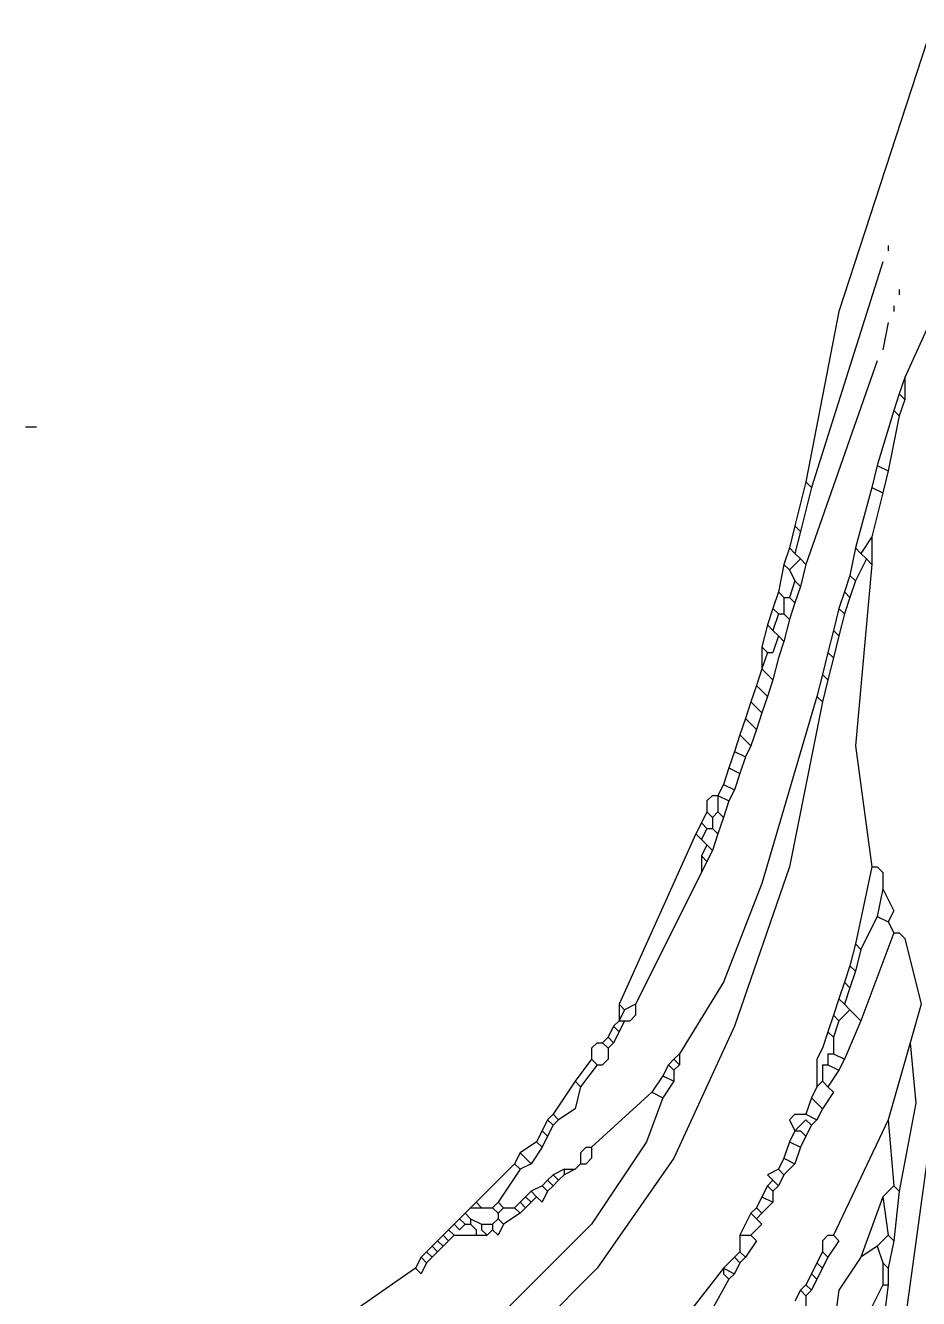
# Model space of a CAD drawing. Extents: x 48 to 798, y 36 to 754.
# Drawn here: x 207.5 to 370, y 443 to 674.5 of the extents above; entities that cross this region are included whole.
import ezdxf

# ---------------------------------------------------------------- set-up
doc = ezdxf.new("R2010")
doc.units = 0
doc.header["$MEASUREMENT"] = 0
doc.layers.add('Layer5', color=5, linetype='CONTINUOUS')

msp = doc.modelspace()

# ---------------------------------------------------------------- linework, layer by layer
at = {"layer": 'Layer5'}
for p, q in [((372.5, 674.5), (355.5, 622.5)), ((387.5, 654.5), (367.5, 610.5)), ((364.5, 634.5), (364.5, 633.5)), ((363.5, 631.5), (350.5, 590.5)), ((366.5, 626.5), (366.5, 625.5)), ((365.5, 623.5), (365.5, 622.5)), ((355.5, 622.5), (349.5, 591.5)), ((364.5, 620.5), (363.5, 615.5)), ((362.5, 613.5), (349.5, 576.5)), ((367.5, 610.5), (366.5, 607.5)), ((367.5, 610.5), (367.5, 606.5)), ((366.5, 607.5), (365.5, 604.5)), ((366.5, 607.5), (367.5, 606.5)), ((365.5, 604.5), (362.5, 594.5)), ((365.5, 604.5), (366.5, 603.5)), ((367.5, 606.5), (366.5, 603.5)), ((366.5, 603.5), (364.5, 593.5)), ((207.5, 601.5), (209.5, 601.5)), ((362.5, 594.5), (361.5, 590.5)), ((362.5, 594.5), (364.5, 593.5)), ((364.5, 593.5), (363.5, 589.5)), ((349.5, 591.5), (347.5, 583.5)), ((350.5, 590.5), (348.5, 582.5)), ((349.5, 591.5), (350.5, 590.5)), ((361.5, 590.5), (358.5, 579.5)), ((361.5, 590.5), (363.5, 589.5)), ((363.5, 589.5), (361.5, 581.5)), ((347.5, 583.5), (346.5, 579.5)), ((347.5, 583.5), (348.5, 582.5)), ((348.5, 582.5), (347.5, 578.5)), ((361.5, 581.5), (359.5, 578.5)), ((361.5, 581.5), (361.5, 576.5)), ((346.5, 579.5), (345.5, 576.5)), ((346.5, 579.5), (347.5, 578.5)), ((358.5, 579.5), (357.5, 574.5)), ((358.5, 579.5), (359.5, 578.5)), ((345.5, 576.5), (344.5, 571.5)), ((345.5, 576.5), (346.5, 575.5)), ((348.5, 577.5), (346.5, 575.5)), ((347.5, 578.5), (348.5, 577.5)), ((348.5, 577.5), (349.5, 576.5)), ((349.5, 576.5), (348.5, 572.5)), ((360.5, 577.5), (358.5, 573.5)), ((361.5, 576.5), (358.5, 543.5)), ((359.5, 578.5), (360.5, 577.5)), ((360.5, 577.5), (361.5, 576.5)), ((346.5, 575.5), (347.5, 573.5)), ((357.5, 574.5), (356.5, 571.5)), ((357.5, 574.5), (358.5, 573.5)), ((347.5, 573.5), (346.5, 570.5)), ((347.5, 573.5), (348.5, 572.5)), ((348.5, 572.5), (347.5, 569.5)), ((358.5, 573.5), (357.5, 570.5)), ((344.5, 571.5), (343.5, 568.5)), ((344.5, 571.5), (345.5, 570.5)), ((345.5, 570.5), (346.5, 570.5)), ((345.5, 570.5), (345.5, 567.5)), ((346.5, 570.5), (347.5, 569.5)), ((347.5, 569.5), (346.5, 566.5)), ((356.5, 571.5), (355.5, 568.5)), ((356.5, 571.5), (357.5, 570.5)), ((357.5, 570.5), (356.5, 567.5)), ((343.5, 568.5), (342.5, 565.5)), ((343.5, 568.5), (344.5, 567.5)), ((344.5, 567.5), (343.5, 564.5)), ((344.5, 567.5), (345.5, 567.5)), ((345.5, 567.5), (346.5, 566.5)), ((355.5, 568.5), (354.5, 564.5)), ((355.5, 568.5), (356.5, 567.5)), ((356.5, 567.5), (355.5, 563.5)), ((342.5, 565.5), (341.5, 561.5)), ((342.5, 565.5), (343.5, 564.5)), ((346.5, 566.5), (345.5, 562.5)), ((343.5, 564.5), (344.5, 563.5)), ((344.5, 563.5), (343.5, 560.5)), ((344.5, 563.5), (345.5, 562.5)), ((354.5, 564.5), (353.5, 560.5)), ((354.5, 564.5), (355.5, 563.5)), ((355.5, 563.5), (354.5, 559.5)), ((341.5, 561.5), (342.5, 560.5)), ((341.5, 561.5), (341.5, 557.5)), ((342.5, 560.5), (341.5, 557.5)), ((342.5, 560.5), (343.5, 560.5)), ((345.5, 562.5), (344.5, 559.5)), ((353.5, 560.5), (352.5, 556.5)), ((353.5, 560.5), (354.5, 559.5)), ((344.5, 559.5), (343.5, 555.5)), ((354.5, 559.5), (353.5, 555.5)), ((341.5, 557.5), (340.5, 554.5)), ((341.5, 557.5), (343.5, 555.5)), ((352.5, 556.5), (351.5, 552.5)), ((352.5, 556.5), (353.5, 555.5)), ((340.5, 554.5), (339.5, 551.5)), ((340.5, 554.5), (342.5, 552.5)), ((343.5, 555.5), (342.5, 552.5)), ((353.5, 555.5), (352.5, 551.5)), ((339.5, 551.5), (338.5, 548.5)), ((339.5, 551.5), (341.5, 549.5)), ((342.5, 552.5), (341.5, 549.5)), ((351.5, 552.5), (341.5, 518.5)), ((352.5, 551.5), (346.5, 521.5)), ((351.5, 552.5), (352.5, 551.5)), ((341.5, 549.5), (340.5, 546.5)), ((338.5, 548.5), (337.5, 545.5)), ((338.5, 548.5), (340.5, 546.5)), ((340.5, 546.5), (339.5, 543.5)), ((337.5, 545.5), (336.5, 542.5)), ((337.5, 545.5), (339.5, 543.5)), ((336.5, 542.5), (335.5, 539.5)), ((336.5, 542.5), (338.5, 541.5)), ((339.5, 543.5), (338.5, 541.5)), ((358.5, 543.5), (361.5, 521.5)), ((335.5, 539.5), (334.5, 536.5)), ((335.5, 539.5), (337.5, 538.5)), ((338.5, 541.5), (337.5, 538.5)), ((337.5, 538.5), (336.5, 535.5)), ((334.5, 536.5), (333.5, 534.5)), ((334.5, 536.5), (336.5, 535.5)), ((336.5, 535.5), (335.5, 533.5)), ((332.5, 534.5), (331.5, 533.5)), ((331.5, 533.5), (331.5, 531.5)), ((332.5, 534.5), (333.5, 534.5)), ((333.5, 534.5), (333.5, 531.5)), ((333.5, 534.5), (335.5, 533.5)), ((335.5, 533.5), (334.5, 530.5)), ((331.5, 531.5), (330.5, 529.5)), ((331.5, 531.5), (332.5, 530.5)), ((333.5, 531.5), (332.5, 530.5)), ((332.5, 530.5), (332.5, 528.5)), ((333.5, 531.5), (334.5, 530.5)), ((334.5, 530.5), (333.5, 527.5)), ((330.5, 529.5), (329.5, 527.5)), ((330.5, 529.5), (331.5, 528.5)), ((331.5, 528.5), (330.5, 526.5)), ((331.5, 528.5), (332.5, 528.5)), ((332.5, 528.5), (333.5, 527.5)), ((329.5, 527.5), (315.5, 496.5)), ((329.5, 527.5), (330.5, 526.5)), ((330.5, 526.5), (331.5, 525.5)), ((333.5, 527.5), (332.5, 524.5)), ((331.5, 525.5), (330.5, 523.5)), ((330.5, 523.5), (331.5, 522.5)), ((330.5, 523.5), (330.5, 520.5)), ((331.5, 525.5), (332.5, 524.5)), ((332.5, 524.5), (331.5, 522.5)), ((331.5, 522.5), (330.5, 520.5)), ((346.5, 521.5), (336.5, 492.5)), ((361.5, 521.5), (358.5, 507.5)), ((361.5, 521.5), (362.5, 521.5)), ((362.5, 521.5), (363.5, 520.5)), ((330.5, 520.5), (318.5, 496.5)), ((363.5, 520.5), (363.5, 517.5)), ((341.5, 518.5), (334.5, 500.5)), ((363.5, 517.5), (362.5, 512.5)), ((363.5, 517.5), (365.5, 513.5)), ((362.5, 512.5), (359.5, 506.5)), ((362.5, 512.5), (364.5, 511.5)), ((365.5, 513.5), (364.5, 511.5)), ((365.5, 509.5), (359.5, 493.5)), ((364.5, 511.5), (365.5, 509.5)), ((365.5, 509.5), (366.5, 509.5)), ((366.5, 509.5), (367.5, 508.5)), ((358.5, 507.5), (357.5, 503.5)), ((358.5, 507.5), (359.5, 506.5)), ((367.5, 508.5), (370.5, 496.5)), ((359.5, 506.5), (358.5, 502.5)), ((357.5, 503.5), (356.5, 500.5)), ((357.5, 503.5), (358.5, 502.5)), ((358.5, 502.5), (357.5, 499.5)), ((334.5, 500.5), (326.5, 487.5)), ((356.5, 500.5), (355.5, 497.5)), ((356.5, 500.5), (357.5, 499.5)), ((357.5, 499.5), (356.5, 496.5)), ((315.5, 496.5), (316.5, 495.5)), ((315.5, 496.5), (315.5, 493.5)), ((316.5, 495.5), (315.5, 493.5)), ((318.5, 496.5), (316.5, 495.5)), ((318.5, 496.5), (318.5, 494.5)), ((355.5, 497.5), (354.5, 494.5)), ((355.5, 497.5), (356.5, 496.5)), ((357.5, 495.5), (355.5, 493.5)), ((356.5, 496.5), (357.5, 495.5)), ((357.5, 495.5), (359.5, 493.5)), ((370.5, 496.5), (368.5, 489.5)), ((315.5, 493.5), (314.5, 492.5)), ((315.5, 493.5), (316.5, 493.5)), ((316.5, 493.5), (315.5, 491.5)), ((316.5, 493.5), (317.5, 493.5)), ((318.5, 494.5), (317.5, 493.5)), ((354.5, 494.5), (353.5, 491.5)), ((354.5, 494.5), (355.5, 493.5)), ((355.5, 493.5), (354.5, 490.5)), ((359.5, 493.5), (356.5, 486.5)), ((314.5, 492.5), (313.5, 490.5)), ((314.5, 492.5), (315.5, 491.5)), ((315.5, 491.5), (314.5, 489.5)), ((336.5, 492.5), (325.5, 468.5)), ((353.5, 491.5), (352.5, 488.5)), ((353.5, 491.5), (354.5, 490.5)), ((311.5, 489.5), (310.5, 488.5)), ((310.5, 488.5), (310.5, 486.5)), ((311.5, 489.5), (312.5, 489.5)), ((313.5, 490.5), (312.5, 489.5)), ((312.5, 489.5), (313.5, 488.5)), ((313.5, 490.5), (314.5, 489.5)), ((314.5, 489.5), (313.5, 488.5)), ((313.5, 488.5), (313.5, 486.5)), ((352.5, 488.5), (351.5, 486.5)), ((354.5, 490.5), (354.5, 487.5)), ((368.5, 489.5), (364.5, 475.5)), ((374.5, 489.5), (366.5, 431.5)), ((368.5, 489.5), (369.5, 478.5)), ((310.5, 486.5), (307.5, 482.5)), ((310.5, 486.5), (311.5, 485.5)), ((313.5, 486.5), (312.5, 485.5)), ((325.5, 486.5), (324.5, 485.5)), ((326.5, 487.5), (325.5, 486.5)), ((325.5, 486.5), (326.5, 485.5)), ((326.5, 487.5), (326.5, 485.5)), ((351.5, 486.5), (351.5, 481.5)), ((353.5, 487.5), (354.5, 487.5)), ((353.5, 487.5), (353.5, 485.5)), ((354.5, 487.5), (356.5, 486.5)), ((356.5, 486.5), (355.5, 484.5)), ((311.5, 485.5), (308.5, 481.5)), ((311.5, 485.5), (312.5, 485.5)), ((324.5, 485.5), (323.5, 483.5)), ((324.5, 485.5), (325.5, 484.5)), ((326.5, 485.5), (325.5, 484.5)), ((325.5, 484.5), (325.5, 482.5)), ((352.5, 485.5), (353.5, 485.5)), ((352.5, 485.5), (352.5, 482.5)), ((353.5, 485.5), (355.5, 484.5)), ((355.5, 484.5), (353.5, 481.5)), ((307.5, 482.5), (303.5, 476.5)), ((307.5, 482.5), (308.5, 481.5)), ((323.5, 483.5), (321.5, 480.5)), ((323.5, 483.5), (325.5, 482.5)), ((325.5, 482.5), (323.5, 479.5)), ((352.5, 482.5), (351.5, 481.5)), ((352.5, 482.5), (353.5, 481.5)), ((308.5, 481.5), (307.5, 477.5)), ((321.5, 480.5), (310.5, 470.5)), ((323.5, 479.5), (320.5, 471.5)), ((321.5, 480.5), (323.5, 479.5)), ((350.5, 479.5), (349.5, 476.5)), ((351.5, 481.5), (350.5, 479.5)), ((350.5, 479.5), (352.5, 477.5)), ((354.5, 480.5), (352.5, 477.5)), ((353.5, 481.5), (354.5, 480.5)), ((307.5, 477.5), (304.5, 475.5)), ((352.5, 477.5), (351.5, 475.5)), ((369.5, 478.5), (366.5, 462.5)), ((302.5, 475.5), (301.5, 473.5)), ((303.5, 476.5), (302.5, 475.5)), ((302.5, 475.5), (303.5, 474.5)), ((303.5, 476.5), (304.5, 475.5)), ((304.5, 475.5), (303.5, 474.5)), ((347.5, 476.5), (346.5, 475.5)), ((346.5, 475.5), (347.5, 473.5)), ((347.5, 476.5), (349.5, 476.5)), ((349.5, 475.5), (347.5, 473.5)), ((349.5, 476.5), (351.5, 475.5)), ((349.5, 475.5), (350.5, 474.5)), ((351.5, 475.5), (350.5, 474.5)), ((364.5, 475.5), (354.5, 454.5)), ((364.5, 475.5), (365.5, 463.5)), ((301.5, 473.5), (300.5, 471.5)), ((301.5, 473.5), (302.5, 472.5)), ((302.5, 472.5), (301.5, 470.5)), ((303.5, 474.5), (302.5, 472.5)), ((347.5, 473.5), (346.5, 471.5)), ((347.5, 473.5), (348.5, 473.5)), ((348.5, 473.5), (349.5, 472.5)), ((349.5, 472.5), (348.5, 470.5)), ((350.5, 474.5), (349.5, 472.5)), ((300.5, 471.5), (297.5, 469.5)), ((301.5, 470.5), (299.5, 467.5)), ((300.5, 471.5), (301.5, 470.5)), ((309.5, 470.5), (308.5, 469.5)), ((309.5, 470.5), (310.5, 470.5)), ((320.5, 471.5), (310.5, 456.5)), ((310.5, 470.5), (310.5, 468.5)), ((346.5, 471.5), (345.5, 468.5)), ((346.5, 471.5), (348.5, 470.5)), ((348.5, 470.5), (347.5, 467.5)), ((297.5, 469.5), (296.5, 467.5)), ((297.5, 469.5), (299.5, 467.5)), ((308.5, 469.5), (308.5, 467.5)), ((310.5, 468.5), (309.5, 467.5)), ((325.5, 468.5), (311.5, 448.5)), ((345.5, 468.5), (344.5, 466.5)), ((345.5, 468.5), (347.5, 467.5)), ((296.5, 467.5), (289.5, 460.5)), ((297.5, 466.5), (293.5, 460.5)), ((296.5, 467.5), (297.5, 466.5)), ((299.5, 467.5), (297.5, 466.5)), ((303.5, 465.5), (302.5, 464.5)), ((305.5, 466.5), (303.5, 465.5)), ((303.5, 465.5), (304.5, 464.5)), ((305.5, 465.5), (304.5, 464.5)), ((305.5, 466.5), (305.5, 465.5)), ((305.5, 466.5), (307.5, 466.5)), ((307.5, 466.5), (305.5, 465.5)), ((308.5, 467.5), (307.5, 466.5)), ((308.5, 467.5), (309.5, 467.5)), ((344.5, 466.5), (342.5, 465.5)), ((342.5, 465.5), (343.5, 464.5)), ((344.5, 466.5), (345.5, 465.5)), ((345.5, 465.5), (344.5, 463.5)), ((347.5, 467.5), (345.5, 465.5)), ((301.5, 463.5), (299.5, 462.5)), ((302.5, 464.5), (301.5, 463.5)), ((301.5, 463.5), (302.5, 462.5)), ((302.5, 464.5), (303.5, 463.5)), ((303.5, 463.5), (302.5, 462.5)), ((304.5, 464.5), (303.5, 463.5)), ((342.5, 463.5), (341.5, 461.5)), ((343.5, 464.5), (342.5, 463.5)), ((342.5, 463.5), (343.5, 462.5)), ((343.5, 464.5), (344.5, 463.5)), ((344.5, 463.5), (343.5, 462.5)), ((365.5, 463.5), (363.5, 461.5)), ((365.5, 463.5), (366.5, 462.5)), ((298.5, 461.5), (297.5, 460.5)), ((299.5, 462.5), (298.5, 461.5)), ((298.5, 461.5), (299.5, 460.5)), ((299.5, 462.5), (300.5, 461.5)), ((300.5, 461.5), (299.5, 460.5)), ((300.5, 461.5), (301.5, 460.5)), ((302.5, 462.5), (301.5, 460.5)), ((341.5, 461.5), (340.5, 459.5)), ((341.5, 461.5), (343.5, 460.5)), ((343.5, 462.5), (343.5, 460.5)), ((363.5, 461.5), (359.5, 450.5)), ((363.5, 461.5), (364.5, 454.5)), ((366.5, 462.5), (365.5, 453.5)), ((287.5, 458.5), (286.5, 457.5)), ((288.5, 459.5), (287.5, 458.5)), ((287.5, 458.5), (288.5, 457.5)), ((289.5, 460.5), (288.5, 459.5)), ((288.5, 459.5), (290.5, 459.5)), ((289.5, 460.5), (290.5, 459.5)), ((290.5, 459.5), (292.5, 459.5)), ((293.5, 460.5), (292.5, 459.5)), ((292.5, 459.5), (293.5, 458.5)), ((293.5, 460.5), (294.5, 459.5)), ((294.5, 459.5), (293.5, 458.5)), ((293.5, 458.5), (293.5, 457.5)), ((294.5, 459.5), (296.5, 459.5)), ((297.5, 458.5), (294.5, 456.5)), ((297.5, 460.5), (296.5, 459.5)), ((296.5, 459.5), (297.5, 458.5)), ((297.5, 460.5), (298.5, 459.5)), ((298.5, 459.5), (297.5, 458.5)), ((299.5, 460.5), (298.5, 459.5)), ((339.5, 458.5), (337.5, 454.5)), ((340.5, 459.5), (339.5, 458.5)), ((339.5, 458.5), (340.5, 457.5)), ((340.5, 459.5), (341.5, 458.5)), ((341.5, 458.5), (340.5, 457.5)), ((343.5, 460.5), (341.5, 458.5)), ((285.5, 456.5), (284.5, 455.5)), ((286.5, 457.5), (285.5, 456.5)), ((285.5, 456.5), (286.5, 455.5)), ((286.5, 457.5), (287.5, 456.5)), ((287.5, 456.5), (286.5, 455.5)), ((287.5, 456.5), (288.5, 456.5)), ((288.5, 457.5), (288.5, 456.5)), ((288.5, 457.5), (290.5, 456.5)), ((288.5, 456.5), (289.5, 455.5)), ((290.5, 456.5), (290.5, 455.5)), ((290.5, 456.5), (292.5, 456.5)), ((293.5, 457.5), (292.5, 456.5)), ((292.5, 456.5), (292.5, 455.5)), ((293.5, 457.5), (294.5, 456.5)), ((294.5, 456.5), (293.5, 454.5)), ((310.5, 456.5), (294.5, 440.5)), ((341.5, 456.5), (339.5, 454.5)), ((340.5, 457.5), (341.5, 456.5)), ((283.5, 454.5), (282.5, 453.5)), ((284.5, 455.5), (283.5, 454.5)), ((283.5, 454.5), (284.5, 453.5)), ((284.5, 455.5), (285.5, 454.5)), ((285.5, 454.5), (284.5, 453.5)), ((285.5, 454.5), (289.5, 454.5)), ((289.5, 455.5), (289.5, 454.5)), ((289.5, 454.5), (291.5, 454.5)), ((290.5, 455.5), (291.5, 454.5)), ((292.5, 455.5), (291.5, 454.5)), ((292.5, 455.5), (293.5, 454.5)), ((337.5, 454.5), (339.5, 454.5)), ((337.5, 454.5), (337.5, 451.5)), ((339.5, 454.5), (340.5, 453.5)), ((353.5, 454.5), (352.5, 453.5)), ((353.5, 454.5), (354.5, 454.5)), ((354.5, 454.5), (355.5, 453.5)), ((364.5, 454.5), (362.5, 452.5)), ((364.5, 454.5), (365.5, 453.5)), ((280.5, 451.5), (279.5, 450.5)), ((281.5, 452.5), (280.5, 451.5)), ((280.5, 451.5), (281.5, 450.5)), ((282.5, 453.5), (281.5, 452.5)), ((281.5, 452.5), (282.5, 451.5)), ((282.5, 451.5), (281.5, 450.5)), ((282.5, 453.5), (283.5, 452.5)), ((283.5, 452.5), (282.5, 451.5)), ((284.5, 453.5), (283.5, 452.5)), ((337.5, 451.5), (336.5, 450.5)), ((337.5, 451.5), (338.5, 450.5)), ((340.5, 453.5), (338.5, 450.5)), ((352.5, 451.5), (351.5, 449.5)), ((352.5, 453.5), (352.5, 451.5)), ((352.5, 451.5), (353.5, 450.5)), ((355.5, 453.5), (353.5, 450.5)), ((362.5, 452.5), (359.5, 450.5)), ((362.5, 452.5), (363.5, 449.5)), ((365.5, 453.5), (364.5, 448.5)), ((279.5, 450.5), (278.5, 448.5)), ((279.5, 450.5), (280.5, 449.5)), ((280.5, 449.5), (279.5, 447.5)), ((281.5, 450.5), (280.5, 449.5)), ((336.5, 450.5), (334.5, 448.5)), ((336.5, 450.5), (337.5, 449.5)), ((337.5, 449.5), (336.5, 447.5)), ((338.5, 450.5), (337.5, 449.5)), ((351.5, 449.5), (350.5, 447.5)), ((351.5, 449.5), (352.5, 448.5)), ((353.5, 450.5), (352.5, 448.5)), ((359.5, 450.5), (355.5, 444.5)), ((363.5, 449.5), (364.5, 448.5)), ((363.5, 449.5), (363.5, 445.5)), ((278.5, 448.5), (265.5, 439.5)), ((278.5, 448.5), (279.5, 447.5)), ((311.5, 448.5), (290.5, 427.5)), ((334.5, 448.5), (327.5, 439.5)), ((334.5, 448.5), (336.5, 447.5)), ((334.5, 448.5), (334.5, 447.5)), ((334.5, 447.5), (335.5, 446.5)), ((336.5, 447.5), (335.5, 446.5)), ((350.5, 447.5), (349.5, 445.5)), ((350.5, 447.5), (351.5, 446.5)), ((352.5, 448.5), (351.5, 446.5)), ((364.5, 448.5), (364.5, 445.5)), ((335.5, 446.5), (330.5, 437.5)), ((348.5, 444.5), (347.5, 442.5)), ((349.5, 445.5), (348.5, 444.5)), ((348.5, 444.5), (349.5, 443.5)), ((349.5, 445.5), (350.5, 444.5)), ((350.5, 444.5), (349.5, 443.5)), ((351.5, 446.5), (350.5, 444.5)), ((355.5, 444.5), (354.5, 437.5)), ((364.5, 445.5), (360.5, 414.5)), ((363.5, 445.5), (361.5, 441.5)), ((363.5, 445.5), (364.5, 445.5)), ((349.5, 443.5), (349.5, 441.5))]:
    msp.add_line(p, q, dxfattribs=at)

doc.saveas('drawing.dxf')
